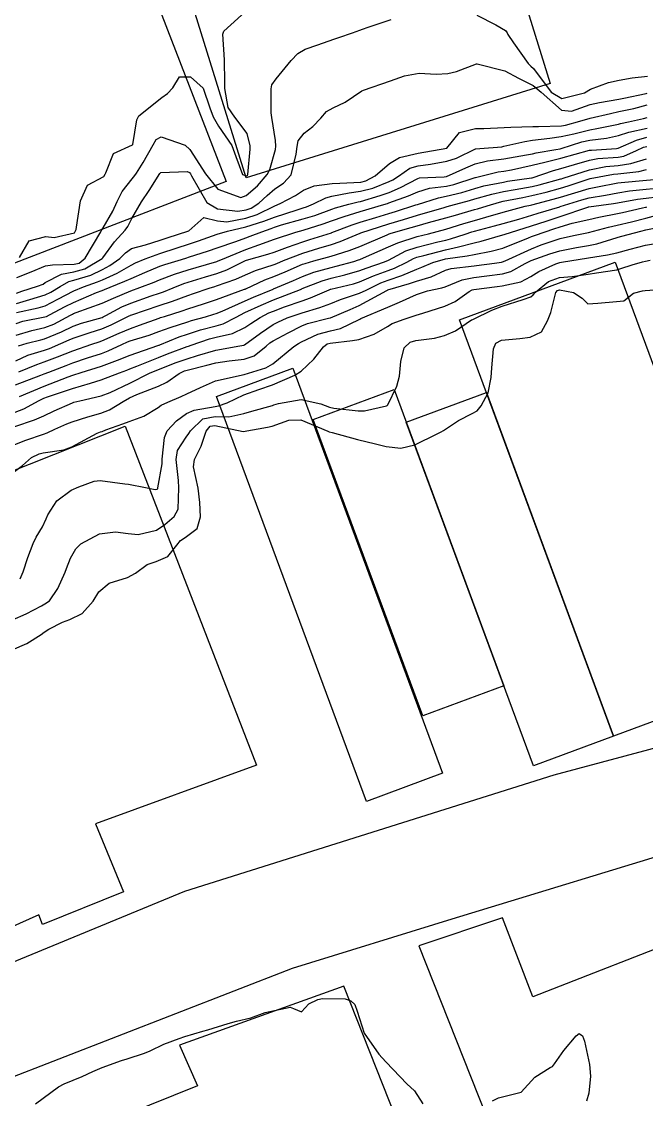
# Model space of a CAD drawing. Header units: metres. Extents: x 307586 to 320046, y 7427249 to 7434250.
# Drawn here: x 315890.8 to 315934.6, y 7432482.8 to 7432558.3 of the extents above; entities that cross this region are included whole.
import ezdxf

# ---------------------------------------------------------------- set-up
doc = ezdxf.new("R2010")
doc.units = ezdxf.units.M
doc.header["$MEASUREMENT"] = 0
for name, color, linetype in [('Curvas de Nivel 1m', 11, 'Continuous'), ('Curvas de Nivel 5m', 15, 'Continuous'), ('Edificações', 30, 'Continuous'), ('Vias Primárias', 230, 'Continuous')]:
    doc.layers.add(name, color=color, linetype=linetype)

msp = doc.modelspace()

# ---------------------------------------------------------------- linework, layer by layer
at = {"layer": 'Curvas de Nivel 1m', "flags": 128}
for points, elevation in [([(315890.641, 7432541.738), (315891.333, 7432542.893), (315892.498, 7432543.197), (315893.072, 7432543.14), (315894.5, 7432543.457), (315894.614, 7432543.698), (315894.654, 7432543.847), (315894.926, 7432545.694), (315895.42, 7432546.807), (315896.549, 7432547.416), (315896.658, 7432547.563), (315896.691, 7432547.669), (315897.225, 7432549.004), (315898.573, 7432549.612), (315898.599, 7432549.65), (315898.869, 7432551.376), (315899.008, 7432551.644), (315900.616, 7432552.94), (315901.023, 7432553.212), (315901.394, 7432553.612), (315901.848, 7432554.391), (315902.631, 7432554.374), (315903.519, 7432553.591), (315903.982, 7432552.214), (315904.214, 7432551.584), (315904.593, 7432550.934), (315905.511, 7432549.566), (315905.803, 7432548.799), (315906.26, 7432547.554), (315906.552, 7432547.461), (315906.61, 7432547.492), (315906.639, 7432547.549), (315906.8, 7432549.318), (315906.8, 7432549.548), (315906.586, 7432550.424), (315905.72, 7432551.563), (315905.272, 7432552.232), (315905.038, 7432553.574), (315905.036, 7432553.983), (315905.009, 7432555.575), (315904.887, 7432557.36), (315904.964, 7432557.576), (315906.689, 7432559.144)], 738), ([(315922.686, 7432558.692), (315924.005, 7432558.022), (315924.676, 7432557.63), (315924.795, 7432557.459), (315924.858, 7432557.337), (315925.246, 7432556.75), (315926.27, 7432555.316), (315926.465, 7432555.136), (315926.639, 7432554.954), (315927.886, 7432553.297), (315928.619, 7432552.853), (315930.208, 7432553.266), (315930.625, 7432553.507), (315931.893, 7432553.984), (315932.632, 7432554.14), (315933.545, 7432554.32), (315934.635, 7432554.433)], 739), ([(315890.462, 7432540.324), (315891.466, 7432540.732), (315892.474, 7432541.141), (315892.958, 7432541.233), (315894.476, 7432541.271), (315894.823, 7432541.349), (315895.253, 7432541.688), (315896.357, 7432543.528), (315896.426, 7432543.671), (315896.504, 7432543.813), (315897.19, 7432544.99), (315897.495, 7432545.66), (315897.838, 7432546.352), (315898.547, 7432547.243), (315898.731, 7432547.467), (315898.851, 7432547.646), (315899.307, 7432548.385), (315900.01, 7432549.628), (315900.213, 7432549.991), (315900.581, 7432550.172), (315902.256, 7432549.603), (315902.57, 7432549.301), (315903.68, 7432547.589), (315904.537, 7432546.527), (315906.157, 7432545.927), (315906.531, 7432546.066), (315907.322, 7432546.762), (315907.987, 7432547.536), (315908.186, 7432547.904), (315908.571, 7432549.306), (315908.605, 7432549.53), (315908.579, 7432549.934), (315908.312, 7432551.533), (315908.271, 7432551.869), (315908.272, 7432553.534), (315908.333, 7432553.826), (315908.63, 7432554.246), (315909.677, 7432555.514), (315910.136, 7432556.022), (315910.655, 7432556.313), (315911.534, 7432556.617), (315912.666, 7432557.011), (315913.014, 7432557.13), (315913.966, 7432557.467), (315914.485, 7432557.651), (315914.675, 7432557.715), (315915.077, 7432557.855), (315916.683, 7432558.393)], 739), ([(315890.441, 7432538.505), (315891.367, 7432538.807), (315892.447, 7432539.127), (315892.851, 7432539.314), (315893.493, 7432539.71), (315894.116, 7432540.046), (315894.46, 7432540.142), (315895.646, 7432540.502), (315896.471, 7432540.901), (315896.97, 7432541.171), (315897.668, 7432541.658), (315898.073, 7432542.068), (315898.49, 7432542.36), (315899.483, 7432542.625), (315900.496, 7432542.941), (315900.998, 7432543.115), (315902.503, 7432543.6), (315903.563, 7432544.538), (315904.51, 7432544.311), (315905.17, 7432544.231), (315906.512, 7432544.48), (315907.306, 7432544.751), (315908.521, 7432545.341), (315908.907, 7432545.524), (315909.974, 7432546.065), (315910.537, 7432546.438), (315911.278, 7432546.757), (315912.544, 7432546.908), (315913.08, 7432546.939), (315914.546, 7432547.018), (315914.907, 7432547.095), (315915.564, 7432547.445), (315916.562, 7432548.306), (315917.257, 7432548.732), (315918.569, 7432549.032), (315920.573, 7432549.38), (315921.473, 7432550.488), (315922.594, 7432550.763), (315923.176, 7432550.773), (315924.595, 7432550.843), (315925.063, 7432550.865), (315926.597, 7432550.901), (315926.993, 7432550.91), (315928.598, 7432550.947), (315928.892, 7432550.992), (315929.877, 7432551.271), (315930.605, 7432551.477), (315932.032, 7432551.822), (315932.61, 7432551.944), (315933.669, 7432552.173), (315934.615, 7432552.418)], 741), ([(315890.434, 7432537.896), (315891.952, 7432538.21), (315892.439, 7432538.36), (315893.347, 7432538.808), (315894.45, 7432539.404), (315895.128, 7432539.69), (315896.103, 7432540.031), (315896.461, 7432540.176), (315897.48, 7432540.648), (315898.476, 7432541.202), (315898.771, 7432541.353), (315899.46, 7432541.635), (315900.487, 7432542.025), (315901.684, 7432542.415), (315902.494, 7432542.67), (315903.188, 7432542.901), (315904.501, 7432543.36), (315905.225, 7432543.569), (315906.506, 7432543.878), (315907.771, 7432544.277), (315908.513, 7432544.565), (315910.096, 7432545.083), (315910.52, 7432545.202), (315910.746, 7432545.272), (315911.242, 7432545.493), (315912.1, 7432545.913), (315912.531, 7432546.035), (315913.748, 7432546.254), (315914.537, 7432546.372), (315915.395, 7432546.592), (315916.547, 7432547.06), (315916.802, 7432547.175), (315917.188, 7432547.424), (315917.991, 7432547.983), (315918.56, 7432548.16), (315919.443, 7432548.278), (315920.564, 7432548.469), (315921.241, 7432548.699), (315922.573, 7432549.33), (315922.598, 7432549.334), (315922.885, 7432549.357), (315924.425, 7432549.491), (315924.576, 7432549.519), (315926.038, 7432549.861), (315926.583, 7432549.949), (315927.786, 7432550.097), (315928.587, 7432550.206), (315929.464, 7432550.403), (315930.594, 7432550.676), (315931.085, 7432550.765), (315932.6, 7432551.073), (315932.734, 7432551.106), (315933.307, 7432551.233), (315934.355, 7432551.472), (315934.606, 7432551.535)], 742), ([(315890.424, 7432537.114), (315890.88, 7432537.281), (315892.431, 7432537.574), (315892.541, 7432537.609), (315892.749, 7432537.717), (315893.85, 7432538.295), (315894.442, 7432538.587), (315896.051, 7432539.278), (315896.451, 7432539.435), (315896.615, 7432539.504), (315897.003, 7432539.665), (315898.033, 7432540.081), (315898.462, 7432540.277), (315899.419, 7432540.686), (315900.475, 7432541.122), (315900.84, 7432541.254), (315902.007, 7432541.605), (315902.372, 7432541.713), (315902.484, 7432541.747), (315903.879, 7432542.196), (315904.491, 7432542.401), (315905.792, 7432542.857), (315906.499, 7432543.123), (315906.808, 7432543.239), (315907.616, 7432543.539), (315908.267, 7432543.771), (315908.506, 7432543.86), (315909.006, 7432544.02), (315910.512, 7432544.433), (315911.323, 7432544.683), (315912.519, 7432545.128), (315912.786, 7432545.212), (315913.719, 7432545.468), (315914.362, 7432545.625), (315914.526, 7432545.663), (315915.904, 7432546.068), (315916.536, 7432546.293), (315917.331, 7432546.632), (315918.551, 7432547.275), (315918.659, 7432547.301), (315920.389, 7432547.382), (315920.553, 7432547.413), (315921.91, 7432548.016), (315922.562, 7432548.288), (315923.418, 7432548.497), (315924.566, 7432548.652), (315926.163, 7432548.91), (315926.57, 7432548.998), (315926.823, 7432549.055), (315928.202, 7432549.294), (315928.517, 7432549.347), (315928.574, 7432549.361), (315930.027, 7432549.823), (315930.583, 7432549.945), (315931.755, 7432550.078), (315932.588, 7432550.275), (315933.316, 7432550.509), (315934.597, 7432550.799)], 743), ([(315890.411, 7432536.292), (315891.527, 7432536.618), (315892.42, 7432536.838), (315893.058, 7432537.079), (315894.233, 7432537.702), (315894.362, 7432537.772), (315894.434, 7432537.809), (315894.619, 7432537.881), (315896.442, 7432538.537), (315897.229, 7432538.878), (315898.45, 7432539.403), (315899.084, 7432539.641), (315900.074, 7432540.01), (315900.461, 7432540.162), (315901.509, 7432540.568), (315902.472, 7432540.876), (315903.031, 7432541.038), (315904.481, 7432541.462), (315904.567, 7432541.493), (315904.75, 7432541.576), (315906.49, 7432542.286), (315907.414, 7432542.621), (315908.498, 7432543.01), (315910.001, 7432543.508), (315910.504, 7432543.655), (315911.909, 7432544.086), (315912.511, 7432544.299), (315913.38, 7432544.605), (315914.518, 7432544.945), (315916.154, 7432545.436), (315916.432, 7432545.524), (315916.525, 7432545.554), (315917.894, 7432546.054), (315918.537, 7432546.329), (315919.36, 7432546.578), (315920.543, 7432546.731), (315921.077, 7432546.843), (315922.552, 7432547.332), (315922.576, 7432547.336), (315922.671, 7432547.359), (315924.178, 7432547.723), (315924.557, 7432547.789), (315925.101, 7432547.875), (315926.562, 7432548.2), (315927.447, 7432548.418), (315928.567, 7432548.695), (315930.56, 7432549.248), (315930.715, 7432549.259), (315932.459, 7432549.357), (315932.575, 7432549.391), (315933.852, 7432549.959), (315934.587, 7432550.148)], 744), ([(315890.39, 7432534.494), (315891.237, 7432534.889), (315892.398, 7432535.245), (315892.747, 7432535.369), (315893.537, 7432535.709), (315894.137, 7432535.973), (315894.409, 7432536.083), (315895.612, 7432536.485), (315896.419, 7432536.742), (315897.074, 7432537.013), (315898.327, 7432537.651), (315898.399, 7432537.685), (315898.433, 7432537.703), (315898.513, 7432537.728), (315900.44, 7432538.364), (315901.371, 7432538.683), (315902.448, 7432539.08), (315902.825, 7432539.22), (315903.928, 7432539.585), (315904.324, 7432539.713), (315904.455, 7432539.751), (315905.804, 7432540.219), (315906.467, 7432540.518), (315907.185, 7432540.83), (315908.479, 7432541.255), (315908.68, 7432541.327), (315909.136, 7432541.52), (315910.488, 7432542.028), (315911.601, 7432542.38), (315912.495, 7432542.644), (315913.112, 7432542.859), (315914.503, 7432543.442), (315914.553, 7432543.459), (315916.509, 7432544.088), (315917.533, 7432544.4), (315918.516, 7432544.695), (315920.385, 7432545.245), (315920.522, 7432545.286), (315920.595, 7432545.306), (315920.844, 7432545.377), (315922.165, 7432545.727), (315922.53, 7432545.834), (315923.718, 7432546.165), (315924.538, 7432546.349), (315925.368, 7432546.5), (315926.544, 7432546.704), (315927.038, 7432546.813), (315928.552, 7432547.235), (315928.596, 7432547.246), (315928.713, 7432547.288), (315930.559, 7432547.867), (315931.709, 7432548.101), (315932.562, 7432548.179), (315933.468, 7432548.326), (315934.567, 7432548.651)], 746), ([(315890.611, 7432533.738), (315891.867, 7432534.247), (315892.39, 7432534.434), (315893.324, 7432534.78), (315894.398, 7432535.213), (315895.717, 7432535.68), (315896.236, 7432535.842), (315896.406, 7432535.906), (315897.639, 7432536.434), (315898.42, 7432536.773), (315899.054, 7432537.01), (315900.431, 7432537.496), (315900.52, 7432537.531), (315900.804, 7432537.616), (315902.039, 7432538.002), (315902.438, 7432538.133), (315903.537, 7432538.494), (315904.445, 7432538.799), (315906.413, 7432539.511), (315906.453, 7432539.523), (315906.469, 7432539.534), (315906.511, 7432539.549), (315907.831, 7432540.168), (315908.466, 7432540.417), (315909.257, 7432540.732), (315910.479, 7432541.259), (315910.657, 7432541.322), (315911.266, 7432541.492), (315912.217, 7432541.751), (315912.486, 7432541.83), (315913.735, 7432542.223), (315914.493, 7432542.516), (315916.391, 7432543.321), (315916.502, 7432543.369), (315916.544, 7432543.388), (315916.677, 7432543.428), (315918.089, 7432543.833), (315918.508, 7432543.957), (315919.287, 7432544.175), (315920.514, 7432544.509), (315921.186, 7432544.704), (315922.52, 7432545.086), (315922.732, 7432545.147), (315923.391, 7432545.351), (315924.265, 7432545.604), (315924.528, 7432545.671), (315925.906, 7432545.946), (315926.534, 7432546.074), (315927.527, 7432546.312), (315928.542, 7432546.594), (315929.069, 7432546.758), (315930.553, 7432547.247), (315930.614, 7432547.259), (315932.241, 7432547.558), (315932.556, 7432547.594), (315934.02, 7432547.764), (315934.56, 7432547.884)], 747), ([(315890.374, 7432532.816), (315892.155, 7432533.497), (315892.382, 7432533.592), (315892.711, 7432533.717), (315893.913, 7432534.18), (315894.39, 7432534.362), (315895.424, 7432534.716), (315896.396, 7432535.022), (315896.86, 7432535.204), (315897.821, 7432535.656), (315898.217, 7432535.841), (315898.407, 7432535.914), (315899.733, 7432536.31), (315900.417, 7432536.548), (315901.195, 7432536.839), (315902.428, 7432537.241), (315902.704, 7432537.322), (315903.67, 7432537.588), (315904.257, 7432537.759), (315904.435, 7432537.817), (315904.847, 7432537.984), (315906.444, 7432538.706), (315907.029, 7432538.962), (315908.426, 7432539.53), (315908.446, 7432539.537), (315909.834, 7432540.137), (315910.467, 7432540.409), (315911.264, 7432540.7), (315912.476, 7432541.044), (315912.822, 7432541.132), (315914.056, 7432541.464), (315914.384, 7432541.561), (315914.484, 7432541.598), (315914.734, 7432541.705), (315916.494, 7432542.493), (315917.15, 7432542.77), (315918.501, 7432543.203), (315919.297, 7432543.398), (315920.506, 7432543.721), (315921.764, 7432544.113), (315922.513, 7432544.332), (315923.316, 7432544.551), (315924.519, 7432544.902), (315926.065, 7432545.317), (315926.432, 7432545.403), (315926.525, 7432545.42), (315928.017, 7432545.808), (315928.533, 7432545.95), (315929.546, 7432546.267), (315930.542, 7432546.555), (315931.117, 7432546.682), (315932.549, 7432546.962), (315932.792, 7432546.995), (315934.552, 7432547.141), (315935.365, 7432547.208)], 748), ([(315890.642, 7432532.013), (315892.373, 7432532.724), (315894.065, 7432533.389), (315894.381, 7432533.5), (315894.978, 7432533.691), (315896.388, 7432534.138), (315897.503, 7432534.548), (315898.395, 7432534.901), (315900.35, 7432535.568), (315900.403, 7432535.588), (315900.426, 7432535.597), (315900.479, 7432535.619), (315901.844, 7432536.173), (315902.415, 7432536.379), (315903.336, 7432536.674), (315904.423, 7432536.948), (315904.905, 7432537.094), (315905.821, 7432537.559), (315906.436, 7432537.878), (315907.579, 7432538.401), (315908.445, 7432538.764), (315910.319, 7432539.502), (315910.413, 7432539.542), (315910.454, 7432539.558), (315911.85, 7432540.098), (315912.465, 7432540.279), (315913.424, 7432540.515), (315914.473, 7432540.827), (315914.936, 7432540.993), (315916.2, 7432541.434), (315916.484, 7432541.557), (315917.712, 7432542.197), (315918.494, 7432542.47), (315919.935, 7432542.826), (315920.499, 7432542.959), (315920.834, 7432543.042), (315921.851, 7432543.367), (315922.331, 7432543.535), (315922.505, 7432543.584), (315923.912, 7432543.943), (315924.511, 7432544.107), (315925.614, 7432544.424), (315926.517, 7432544.698), (315926.978, 7432544.845), (315928.478, 7432545.29), (315928.514, 7432545.299), (315930.024, 7432545.774), (315930.533, 7432545.904), (315931.679, 7432546.105), (315932.538, 7432546.264), (315933.373, 7432546.399), (315934.542, 7432546.516), (315935.995, 7432546.649)], 749), ([(315890.335, 7432529.908), (315891.701, 7432530.368), (315892.347, 7432530.654), (315893.07, 7432530.995), (315894.361, 7432531.562), (315894.462, 7432531.598), (315894.876, 7432531.692), (315896.367, 7432532.051), (315896.991, 7432532.286), (315898.376, 7432532.944), (315899.767, 7432533.629), (315900.386, 7432533.901), (315901.611, 7432534.388), (315902.393, 7432534.654), (315903.11, 7432534.879), (315904.4, 7432535.25), (315906.073, 7432535.555), (315906.36, 7432535.594), (315906.404, 7432535.615), (315907.523, 7432536.433), (315908.426, 7432537.041), (315908.734, 7432537.22), (315909.386, 7432537.516), (315910.437, 7432537.873), (315911.691, 7432538.237), (315912.443, 7432538.526), (315913.126, 7432538.793), (315914.451, 7432539.236), (315914.935, 7432539.453), (315915.945, 7432539.954), (315916.464, 7432540.142), (315917.42, 7432540.469), (315918.476, 7432540.916), (315918.818, 7432541.065), (315919.59, 7432541.393), (315920.486, 7432541.642), (315921.991, 7432541.862), (315922.489, 7432541.938), (315923.671, 7432542.168), (315924.494, 7432542.4), (315926.298, 7432543.111), (315926.502, 7432543.198), (315926.581, 7432543.23), (315926.793, 7432543.307), (315928.068, 7432543.734), (315928.509, 7432543.879), (315929.363, 7432544.129), (315930.514, 7432544.402), (315931.212, 7432544.557), (315932.519, 7432544.816), (315932.865, 7432544.891), (315934.266, 7432545.223), (315934.48, 7432545.264), (315934.524, 7432545.27), (315934.583, 7432545.278)], 751), ([(315890.322, 7432528.644), (315891.105, 7432528.953), (315892.329, 7432529.367), (315892.587, 7432529.461), (315893.137, 7432529.712), (315893.959, 7432530.084), (315894.341, 7432530.237), (315895.436, 7432530.594), (315896.35, 7432530.835), (315896.953, 7432531.065), (315897.91, 7432531.655), (315898.366, 7432531.914), (315898.87, 7432532.144), (315900.374, 7432532.727), (315900.973, 7432533.018), (315901.832, 7432533.606), (315902.196, 7432533.791), (315902.385, 7432533.85), (315903.77, 7432534.205), (315904.391, 7432534.362), (315905.337, 7432534.511), (315906.394, 7432534.615), (315907.083, 7432534.857), (315907.923, 7432535.535), (315908.184, 7432535.754), (315908.408, 7432535.897), (315909.469, 7432536.462), (315910.425, 7432536.956), (315910.815, 7432537.109), (315912.278, 7432537.482), (315912.404, 7432537.509), (315912.433, 7432537.522), (315913.808, 7432538.097), (315914.442, 7432538.384), (315916.37, 7432539.431), (315916.424, 7432539.46), (315916.454, 7432539.469), (315917.957, 7432539.919), (315918.463, 7432540.071), (315919.476, 7432540.387), (315920.475, 7432540.838), (315920.88, 7432540.973), (315922.48, 7432541.163), (315922.655, 7432541.183), (315923.907, 7432541.346), (315924.409, 7432541.416), (315924.484, 7432541.436), (315924.654, 7432541.507), (315926.493, 7432542.339), (315927.182, 7432542.617), (315928.501, 7432543.06), (315929.447, 7432543.276), (315930.505, 7432543.492), (315931.899, 7432543.856), (315932.511, 7432544.001), (315933.511, 7432544.232), (315934.516, 7432544.486), (315936.304, 7432544.968)], 752), ([(315890.298, 7432526.746), (315890.856, 7432527.183), (315891.502, 7432527.728), (315892.04, 7432527.998), (315892.316, 7432528.063), (315893.749, 7432528.276), (315894.321, 7432528.478), (315896.097, 7432529.44), (315896.331, 7432529.524), (315896.444, 7432529.557), (315896.701, 7432529.666), (315897.89, 7432530.104), (315898.342, 7432530.259), (315899.361, 7432530.621), (315900.357, 7432531.23), (315900.579, 7432531.398), (315901.028, 7432531.613), (315901.967, 7432532.003), (315902.369, 7432532.193), (315903.317, 7432532.647), (315904.378, 7432533.094), (315906.383, 7432533.55), (315907.909, 7432534.014), (315908.391, 7432534.302), (315909.87, 7432535.508), (315910.198, 7432535.712), (315910.408, 7432535.822), (315911.544, 7432536.361), (315912.42, 7432536.596), (315913.123, 7432536.772), (315914.432, 7432537.394), (315914.472, 7432537.42), (315914.558, 7432537.458), (315916.441, 7432538.265), (315917.264, 7432538.603), (315918.45, 7432539.153), (315919.223, 7432539.398), (315920.227, 7432539.613), (315920.458, 7432539.692), (315921.656, 7432540.177), (315922.468, 7432540.338), (315923.372, 7432540.448), (315924.472, 7432540.59), (315925.054, 7432540.751), (315926.071, 7432541.316), (315926.485, 7432541.519), (315927.791, 7432541.996), (315928.492, 7432542.208), (315929.666, 7432542.444), (315930.496, 7432542.57), (315931.068, 7432542.683), (315932.502, 7432543.138), (315932.578, 7432543.163), (315932.828, 7432543.237), (315934.155, 7432543.575), (315934.507, 7432543.666), (315935.093, 7432543.793)], 753), ([(315890.693, 7432519.25), (315890.912, 7432519.733), (315891.228, 7432520.73), (315891.607, 7432521.726), (315891.817, 7432522.155), (315892.255, 7432522.894), (315892.528, 7432523.449), (315892.642, 7432523.716), (315893.273, 7432524.71), (315894.281, 7432525.461), (315894.815, 7432525.692), (315895.882, 7432526.083), (315896.29, 7432526.138), (315898.035, 7432525.904), (315898.286, 7432525.859), (315899.478, 7432525.632), (315900.163, 7432525.503), (315900.282, 7432525.511), (315900.334, 7432525.567), (315900.347, 7432525.619), (315900.631, 7432527.294), (315900.651, 7432527.617), (315900.8, 7432529.143), (315900.994, 7432529.613), (315901.641, 7432530.309), (315902.351, 7432530.818), (315902.888, 7432531.061), (315904.359, 7432531.315), (315904.594, 7432531.342), (315905.185, 7432531.568), (315906.369, 7432532.127), (315907.418, 7432532.494), (315908.376, 7432532.822), (315909.921, 7432533.507), (315910.386, 7432533.78), (315911.273, 7432534.613), (315911.931, 7432535.485), (315912.205, 7432535.683), (315912.407, 7432535.731), (315913.959, 7432535.915), (315914.411, 7432536.006), (315915.494, 7432536.367), (315916.425, 7432536.915), (315916.744, 7432537.111), (315917.578, 7432537.419), (315918.228, 7432537.619), (315918.436, 7432537.692), (315918.884, 7432537.85), (315920.442, 7432538.336), (315921.17, 7432538.648), (315922.144, 7432539.363), (315922.346, 7432539.47), (315922.455, 7432539.495), (315924.09, 7432539.712), (315924.459, 7432539.76), (315925.751, 7432540.033), (315926.469, 7432540.406), (315927.019, 7432540.76), (315928.214, 7432541.293), (315928.41, 7432541.365), (315928.484, 7432541.386), (315928.609, 7432541.412), (315930.487, 7432541.705), (315931.823, 7432541.913), (315932.491, 7432542.058), (315933.404, 7432542.321), (315934.497, 7432542.594), (315936.185, 7432542.88)], 754), ([(315890.148, 7432514.264), (315891.157, 7432514.726), (315892.159, 7432515.351), (315892.37, 7432515.508), (315892.703, 7432515.715), (315893.674, 7432516.201), (315894.173, 7432516.398), (315895.045, 7432516.822), (315895.81, 7432517.676), (315896.2, 7432518.343), (315896.923, 7432518.946), (315898.21, 7432519.328), (315898.769, 7432519.642), (315899.597, 7432520.254), (315900.225, 7432520.451), (315901.041, 7432520.801), (315901.68, 7432521.606), (315901.928, 7432521.921), (315902.248, 7432522.13), (315903.089, 7432522.758), (315903.319, 7432523.589), (315903.284, 7432524.579), (315903.157, 7432525.591), (315902.825, 7432527.075), (315902.897, 7432527.594), (315903.379, 7432528.532), (315903.727, 7432529.586), (315903.999, 7432529.923), (315904.339, 7432529.971), (315906.322, 7432529.561), (315908.023, 7432529.848), (315908.339, 7432529.934), (315909.509, 7432530.349), (315910.346, 7432530.369), (315912.237, 7432529.579), (315912.334, 7432529.538), (315912.552, 7432529.478), (315914.328, 7432528.997), (315915.569, 7432528.685), (315916.324, 7432528.507), (315917.353, 7432528.39), (315918.325, 7432528.612), (315919.894, 7432529.387), (315920.183, 7432529.535), (315920.337, 7432529.623), (315921.392, 7432530.325), (315922.355, 7432530.816), (315922.704, 7432531.01), (315922.984, 7432531.354), (315923.465, 7432532.256), (315923.687, 7432533.347), (315923.716, 7432534.02), (315923.835, 7432535.346), (315924.012, 7432535.741), (315924.412, 7432535.947), (315925.68, 7432536.055), (315926.416, 7432536.15), (315927.195, 7432536.529), (315927.629, 7432537.298), (315927.853, 7432537.881), (315928.206, 7432539.292), (315928.317, 7432539.43), (315928.455, 7432539.462), (315929.449, 7432539.275), (315930.062, 7432538.878), (315930.445, 7432538.482), (315931.156, 7432538.543), (315932.447, 7432538.651), (315932.97, 7432538.713), (315933.656, 7432539.228), (315934.281, 7432539.396), (315934.456, 7432539.416), (315936.113, 7432539.54)], 756), ([(315891.771, 7432482.495), (315893.383, 7432483.696), (315893.785, 7432483.893), (315895.051, 7432484.417), (315895.794, 7432484.767), (315896.433, 7432485.028), (315897.802, 7432485.518), (315898.181, 7432485.644), (315899.395, 7432486.041), (315899.812, 7432486.21), (315900.767, 7432486.662), (315901.825, 7432487.08), (315902.221, 7432487.2), (315903.486, 7432487.575), (315903.834, 7432487.672), (315905.272, 7432488.122), (315905.84, 7432488.286), (315906.856, 7432488.527), (315907.847, 7432488.889), (315909.601, 7432489.255), (315909.85, 7432489.172), (315910.407, 7432488.935), (315910.923, 7432489.489), (315911.54, 7432489.801), (315911.859, 7432489.871), (315913.461, 7432489.854), (315913.857, 7432489.698), (315914.127, 7432489.447), (315914.304, 7432488.99), (315914.784, 7432487.44), (315915.811, 7432485.962), (315916.3, 7432485.425), (315917.787, 7432483.868), (315918.043, 7432483.664), (315918.301, 7432483.402), (315918.885, 7432482.504)], 757), ([(315923.777, 7432482.711), (315924.189, 7432482.916), (315925.783, 7432483.31), (315926.742, 7432484.357), (315927.809, 7432485.03), (315927.983, 7432485.115), (315928.105, 7432485.286), (315928.767, 7432486.22), (315929.636, 7432487.263), (315929.834, 7432487.414), (315930.075, 7432487.258), (315930.205, 7432486.881), (315930.564, 7432485.252), (315930.629, 7432484.423), (315930.516, 7432483.253), (315930.351, 7432482.68)], 757)]:
    msp.add_lwpolyline(points, dxfattribs=dict(at, elevation=elevation))
at = {"layer": 'Curvas de Nivel 5m', "flags": 128}
for points, elevation in [([(315890.448, 7432539.248), (315890.805, 7432539.381), (315891.913, 7432539.725), (315892.299, 7432539.878), (315892.457, 7432539.977), (315893.603, 7432540.571), (315894.468, 7432540.734), (315895.219, 7432540.942), (315896.444, 7432541.671), (315896.483, 7432541.706), (315897.316, 7432542.841), (315898.054, 7432543.654), (315898.244, 7432543.914), (315898.511, 7432544.458), (315899.199, 7432545.64), (315899.734, 7432546.433), (315900.488, 7432547.621), (315900.554, 7432547.679), (315902.401, 7432547.755), (315902.554, 7432547.69), (315902.624, 7432547.599), (315902.703, 7432547.446), (315903.762, 7432545.588), (315904.519, 7432545.139), (315905.946, 7432544.988), (315906.518, 7432545.074), (315906.871, 7432545.195), (315907.416, 7432545.541), (315907.989, 7432546.077), (315908.538, 7432546.546), (315909.128, 7432546.937), (315909.667, 7432547.513), (315910.036, 7432548.976), (315910.084, 7432549.507), (315910.176, 7432549.909), (315910.587, 7432550.428), (315911.181, 7432550.907), (315911.746, 7432551.489), (315912.149, 7432551.944), (315912.61, 7432552.222), (315913.467, 7432552.619), (315914.622, 7432553.39), (315914.751, 7432553.458), (315916.63, 7432554.112), (315917.603, 7432554.451), (315918.635, 7432554.642), (315919.818, 7432554.576), (315920.635, 7432554.605), (315921.25, 7432554.761), (315922.642, 7432555.291), (315922.706, 7432555.296), (315924.637, 7432554.794), (315925.598, 7432554.291), (315926.628, 7432553.777), (315927.17, 7432553.305), (315928.611, 7432552.058), (315929.306, 7432551.976), (315930.615, 7432552.436), (315931.276, 7432552.594), (315932.619, 7432552.817), (315932.974, 7432552.882), (315934.53, 7432553.221), (315934.604, 7432553.24)], 740), ([(315890.577, 7432535.562), (315891.192, 7432535.732), (315892.153, 7432535.976), (315892.408, 7432536.051), (315893.587, 7432536.537), (315894.421, 7432536.925), (315894.983, 7432537.133), (315896.431, 7432537.546), (315896.521, 7432537.58), (315896.688, 7432537.667), (315897.821, 7432538.274), (315898.442, 7432538.542), (315899.869, 7432539.05), (315900.449, 7432539.242), (315900.727, 7432539.34), (315901.406, 7432539.61), (315902.154, 7432539.907), (315902.459, 7432540.011), (315903.677, 7432540.375), (315904.468, 7432540.612), (315905.168, 7432540.874), (315906.483, 7432541.532), (315906.536, 7432541.549), (315908.05, 7432541.971), (315908.489, 7432542.114), (315909.425, 7432542.449), (315910.496, 7432542.837), (315910.991, 7432543.002), (315912.503, 7432543.469), (315912.53, 7432543.48), (315913.957, 7432544.017), (315914.51, 7432544.197), (315915.601, 7432544.531), (315916.517, 7432544.822), (315916.978, 7432544.965), (315918.406, 7432545.411), (315918.492, 7432545.442), (315918.524, 7432545.453), (315920.001, 7432545.918), (315920.533, 7432546.033), (315921.618, 7432546.288), (315922.541, 7432546.575), (315923.156, 7432546.741), (315924.548, 7432547.018), (315924.818, 7432547.067), (315926.501, 7432547.311), (315926.553, 7432547.321), (315928.039, 7432547.814), (315928.56, 7432547.96), (315929.521, 7432548.234), (315930.566, 7432548.556), (315931.157, 7432548.664), (315932.568, 7432548.755), (315932.973, 7432548.832), (315933.865, 7432549.227), (315934.345, 7432549.454), (315934.577, 7432549.51)], 745), ([(315890.35, 7432530.906), (315890.945, 7432531.143), (315892.037, 7432531.723), (315892.365, 7432531.88), (315892.624, 7432531.976), (315894.371, 7432532.555), (315895.631, 7432532.936), (315896.378, 7432533.174), (315897.664, 7432533.657), (315898.178, 7432533.859), (315898.386, 7432533.939), (315898.869, 7432534.124), (315900.394, 7432534.74), (315901.02, 7432534.99), (315902.402, 7432535.496), (315902.479, 7432535.523), (315902.684, 7432535.597), (315903.951, 7432536.044), (315904.412, 7432536.153), (315905.566, 7432536.412), (315906.422, 7432536.826), (315906.847, 7432537.125), (315907.502, 7432537.539), (315908.116, 7432537.853), (315908.437, 7432537.987), (315909.207, 7432538.285), (315910.445, 7432538.706), (315911.031, 7432538.911), (315912.332, 7432539.481), (315912.418, 7432539.516), (315912.454, 7432539.527), (315914.033, 7432539.89), (315914.462, 7432540.034), (315915.452, 7432540.462), (315916.474, 7432540.825), (315916.916, 7432540.986), (315917.771, 7432541.417), (315918.238, 7432541.66), (315918.486, 7432541.749), (315918.961, 7432541.876), (315920.492, 7432542.275), (315921.392, 7432542.473), (315922.497, 7432542.752), (315922.972, 7432542.881), (315924.503, 7432543.315), (315924.581, 7432543.339), (315926.509, 7432543.959), (315927.527, 7432544.286), (315928.516, 7432544.604), (315930.446, 7432545.261), (315930.503, 7432545.281), (315930.523, 7432545.284), (315932.249, 7432545.521), (315932.528, 7432545.567), (315933.935, 7432545.823), (315934.533, 7432545.894), (315935.305, 7432545.979)], 750), ([(315890.173, 7432516.381), (315891.126, 7432516.784), (315892.187, 7432517.355), (315892.424, 7432517.483), (315892.747, 7432517.714), (315893.345, 7432518.565), (315893.851, 7432519.704), (315893.954, 7432519.965), (315894.228, 7432520.682), (315894.587, 7432521.345), (315894.936, 7432521.69), (315896.25, 7432522.386), (315897.385, 7432522.525), (315898.25, 7432522.406), (315898.963, 7432522.353), (315900.253, 7432522.646), (315900.829, 7432523.042), (315901.488, 7432523.608), (315901.753, 7432524.12), (315901.809, 7432525.605), (315901.778, 7432526.118), (315901.623, 7432527.607), (315901.706, 7432528.219), (315902.329, 7432529.164), (315902.509, 7432529.42), (315902.618, 7432529.597), (315903.501, 7432530.433), (315904.348, 7432530.603), (315905.321, 7432530.592), (315906.352, 7432530.807), (315906.914, 7432530.985), (315908.361, 7432531.387), (315908.47, 7432531.42), (315908.788, 7432531.524), (315910.366, 7432531.787), (315911.76, 7432531.486), (315912.359, 7432531.25), (315912.656, 7432531.179), (315914.356, 7432530.998), (315914.813, 7432530.996), (315916.362, 7432531.364), (315916.406, 7432531.386), (315916.447, 7432531.429), (315917.067, 7432532.732), (315917.252, 7432533.421), (315917.352, 7432534.462), (315917.589, 7432535.418), (315918.019, 7432535.804), (315918.411, 7432535.92), (315919.709, 7432536.095), (315920.416, 7432536.282), (315921.193, 7432536.601), (315922.31, 7432537.361), (315922.391, 7432537.403), (315922.433, 7432537.417), (315923.737, 7432538.05), (315924.443, 7432538.322), (315925.93, 7432538.8), (315926.45, 7432538.976), (315926.631, 7432539.128), (315926.778, 7432539.307), (315927.699, 7432540.063), (315928.469, 7432540.33), (315929.341, 7432540.406), (315930.472, 7432540.564), (315931.067, 7432540.661), (315932.478, 7432540.882), (315932.759, 7432540.957), (315933.554, 7432541.229), (315934.278, 7432541.429), (315934.485, 7432541.478), (315934.821, 7432541.549)], 755)]:
    msp.add_lwpolyline(points, dxfattribs=dict(at, elevation=elevation))
at = {"layer": 'Edificações'}
for points in [[(315897.595, 7432576.134), (315918.869, 7432582.732), (315927.806, 7432553.917), (315906.532, 7432547.319)], [(315873.139, 7432567.181), (315894.202, 7432575.32), (315905.12, 7432547.065), (315884.057, 7432538.926)], [(315921.464, 7432537.373), (315932.365, 7432541.409), (315943.151, 7432512.278), (315932.251, 7432508.242)], [(315904.443, 7432532.017), (315909.785, 7432533.995), (315920.281, 7432505.647), (315914.939, 7432503.669)], [(315911.226, 7432530.395), (315916.886, 7432532.491), (315924.565, 7432511.751), (315918.905, 7432509.655)], [(315917.731, 7432530.207), (315923.348, 7432532.287), (315932.251, 7432508.242), (315926.634, 7432506.162)], [(315856.228, 7432505.769), (315867.083, 7432509.415), (315866.122, 7432511.813), (315872.174, 7432513.732), (315871.785, 7432514.933), (315877.076, 7432517.01), (315876.736, 7432517.9), (315882.405, 7432520.278), (315881.347, 7432523.298), (315898.06, 7432529.919), (315907.254, 7432506.19), (315895.968, 7432502.091), (315897.934, 7432497.33), (315892.267, 7432495.044), (315892.001, 7432495.727), (315886.301, 7432493.185), (315886.605, 7432492.615), (315880.937, 7432490.368), (315880.709, 7432491.127), (315875.351, 7432488.508), (315870.594, 7432485.308), (315868.224, 7432490.612), (315862.952, 7432488.475)]]:
    msp.add_lwpolyline(points, close=True, dxfattribs=at)
for points in [[(315983.113, 7432508.562), (315959.654, 7432504.467), (315960.689, 7432502.003), (315949.694, 7432497.659), (315949.336, 7432498.851), (315926.597, 7432489.979), (315924.484, 7432495.509), (315918.624, 7432493.553), (315928.545, 7432468.546)], [(315890.353, 7432450.74), (315893.047, 7432451.858), (315894.001, 7432449.332), (315902.251, 7432452.852), (315903.511, 7432450.298), (315914.64, 7432454.378), (315919.48, 7432441.569), (315923.214, 7432442.927), (315928.886, 7432444.498), (315926.681, 7432450.245), (315919.724, 7432447.692), (315919.053, 7432449.575), (315919.682, 7432449.869), (315919.011, 7432452.422), (315923.37, 7432453.971), (315922.157, 7432456.975), (315926.097, 7432458.565), (315913.352, 7432490.724), (315901.848, 7432486.606), (315903.126, 7432483.764), (315881.009, 7432474.865)]]:
    msp.add_lwpolyline(points, dxfattribs=at)
at = {"layer": 'Vias Primárias', "elevation": 753.431}
for points in [[(315876.008, 7432486.584), (315902.233, 7432497.381), (315928.083, 7432505.525), (315938.046, 7432508.182), (315957.03, 7432512.743), (315978.746, 7432516.365), (315997.975, 7432518.65), (316015.242, 7432520.196), (316029.632, 7432520.824, 0.134842), (316034.13, 7432522.273, 0.174225), (316037.08, 7432526.186, 0.041276), (316037.76, 7432529.25), (316036.842, 7432537.039, -0.027421), (316036.504, 7432542.449, 0.003713), (316036.358, 7432552.086), (316036.359, 7432570.039), (316036.117, 7432581.85, 0.12395), (316035.293, 7432584.861, 0.087831), (316032.826, 7432587.856, 0.133416), (316021.613, 7432593.153, 0.110097)], [(315876.008, 7432486.584), (315902.233, 7432497.381), (315928.083, 7432505.525), (315938.046, 7432508.182), (315957.03, 7432512.743), (315978.746, 7432516.365), (315997.975, 7432518.65), (316015.242, 7432520.196), (316029.632, 7432520.824, 0.134842), (316034.13, 7432522.273, 0.174225), (316037.08, 7432526.186, 0.041276), (316037.76, 7432529.25), (316036.842, 7432537.039, -0.027421), (316036.504, 7432542.449, 0.003713), (316036.358, 7432552.086), (316036.359, 7432570.039), (316036.117, 7432581.85, 0.12395), (316035.293, 7432584.861, 0.087831), (316032.826, 7432587.856, 0.133416), (316021.613, 7432593.153, 0.110097)], [(316048.799, 7432485.947), (316044.903, 7432495.889), (316042.12, 7432506.721, 0.16228), (316038.487, 7432512.348, 0.064896), (316037.375, 7432513.024, 0.095304), (316035.489, 7432513.459, -0.016863), (316028.621, 7432513.942), (316019.857, 7432513.457), (316002.916, 7432511.813), (315983.553, 7432509.736), (315963.665, 7432506.351), (315952.332, 7432504.218), (315938.21, 7432500.692), (315920.927, 7432495.416), (315909.74, 7432491.971), (315889.322, 7432484.042)], [(316048.799, 7432485.947), (316044.903, 7432495.889), (316042.12, 7432506.721, 0.16228), (316038.487, 7432512.348, 0.064896), (316037.375, 7432513.024, 0.095304), (316035.489, 7432513.459, -0.016863), (316028.621, 7432513.942), (316019.857, 7432513.457), (316002.916, 7432511.813), (315983.553, 7432509.736), (315963.665, 7432506.351), (315952.332, 7432504.218), (315938.21, 7432500.692), (315920.927, 7432495.416), (315909.74, 7432491.971), (315889.322, 7432484.042)]]:
    msp.add_lwpolyline(points, format="xyb", dxfattribs=at)

doc.saveas('drawing.dxf')
